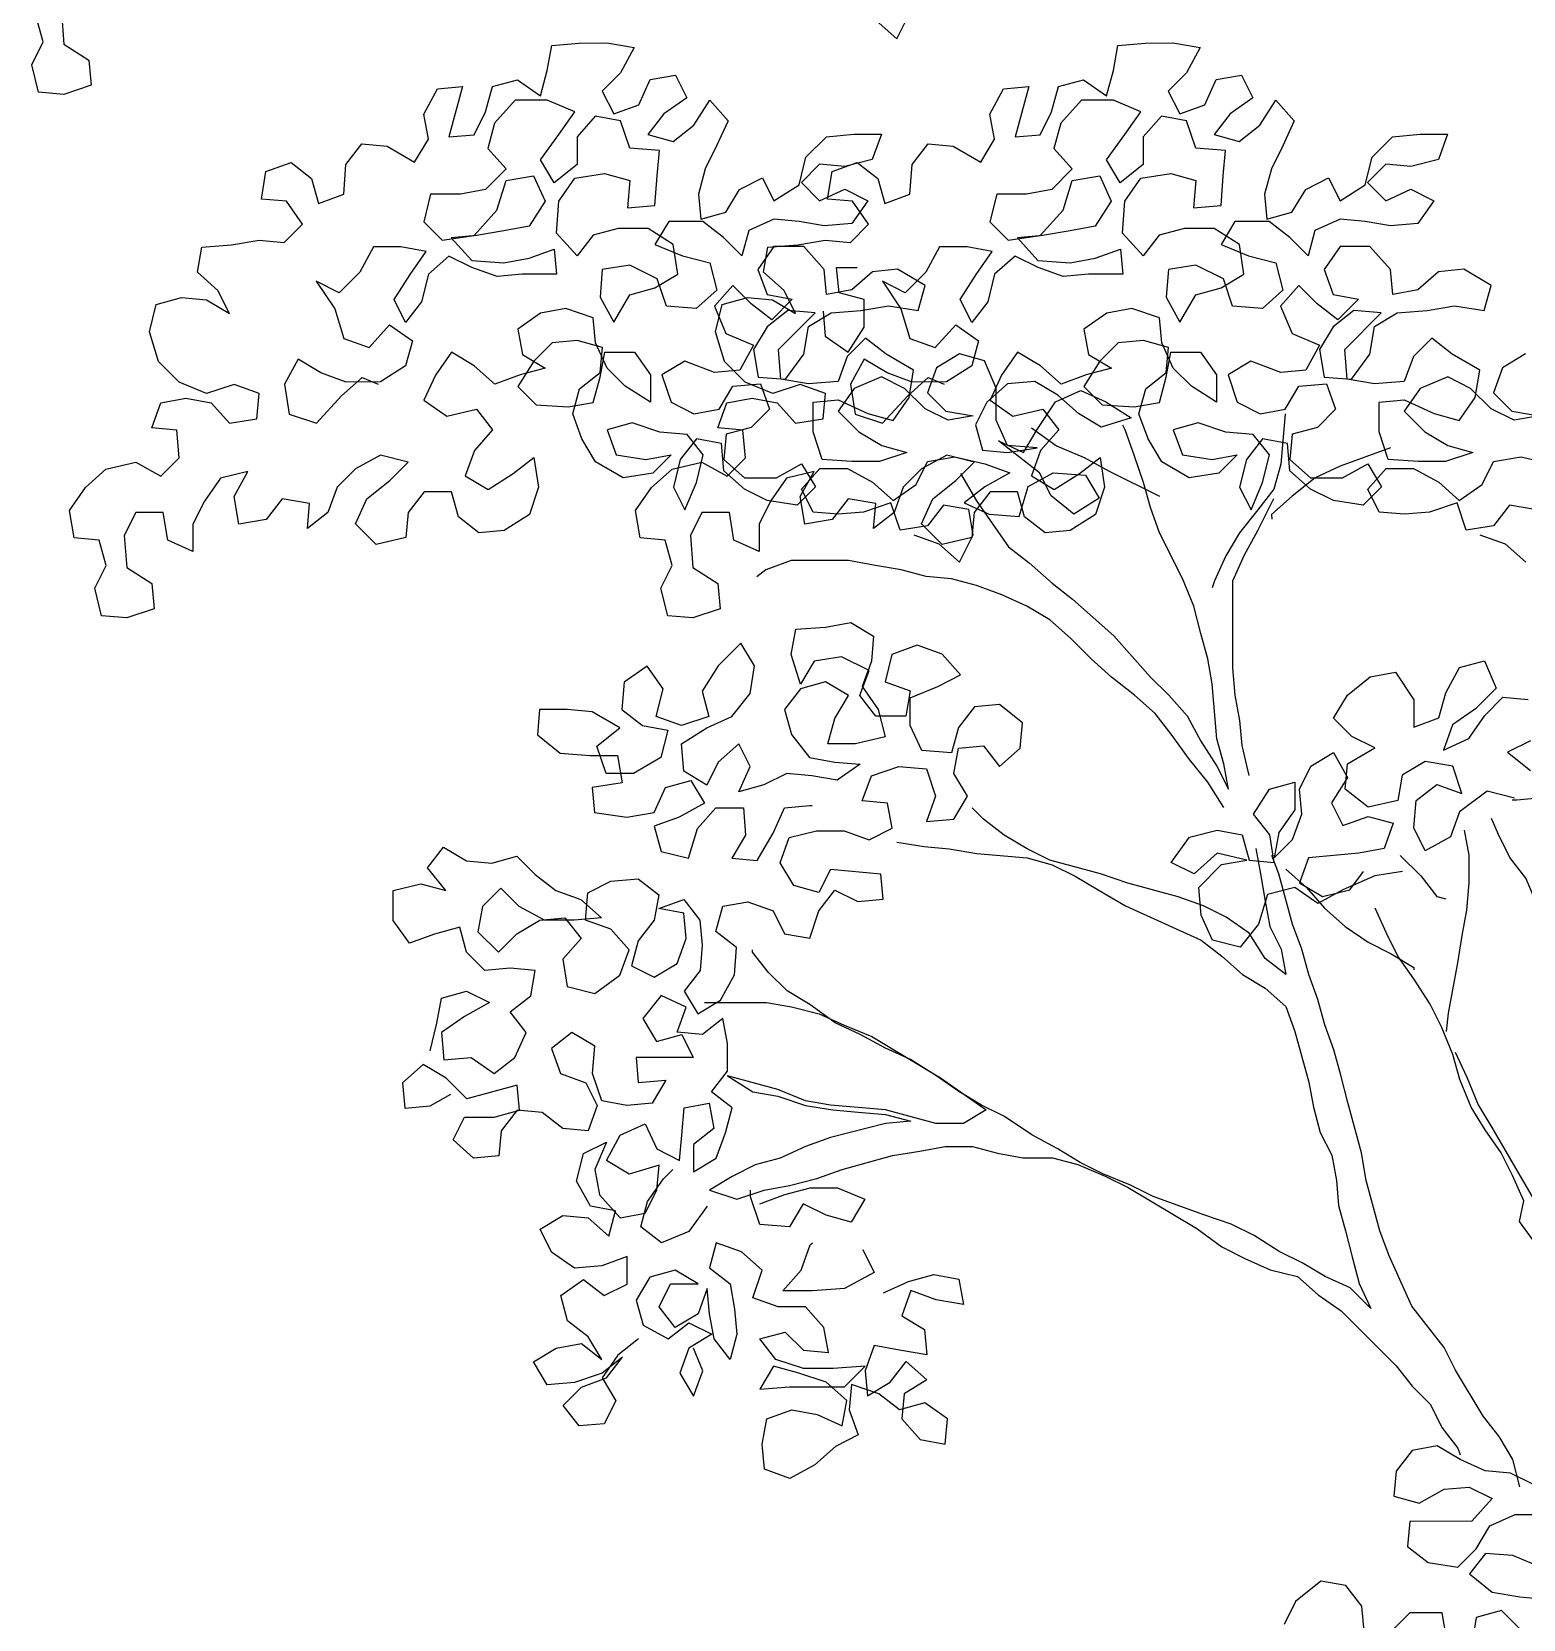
# Model space of a CAD drawing. Header units: metres. Extents: x -0.9 to 19.5, y 0 to 10.1.
# Drawn here: x -0.847 to 1.241, y 4.958 to 7.179 of the extents above; entities that cross this region are included whole.
import ezdxf

# ---------------------------------------------------------------- set-up
doc = ezdxf.new("R2010")
doc.units = ezdxf.units.M
doc.layers.add('ceco.net 89', color=7, linetype='Continuous')

msp = doc.modelspace()

# ---------------------------------------------------------------- linework, layer by layer
at = {"layer": 'ceco.net 89'}
for points in [[(-0.805, 7.2064), (-0.8018, 7.1616), (-0.7665, 7.1392), (-0.7633, 7.104), (-0.8017, 7.0911), (-0.8369, 7.0943), (-0.8466, 7.1327), (-0.8306, 7.1648), (-0.8402, 7.2)], [(0.3352, 7.1947), (0.364, 7.1691), (0.3832, 7.2075)], [(0.388, 6.475), (0.4232, 6.4622), (0.452, 6.4366), (0.4712, 6.4751), (0.4648, 6.5103), (0.4296, 6.5167), (0.4072, 6.4878), (0.3687, 6.4814), (0.3559, 6.5198), (0.3175, 6.5069), (0.2822, 6.5037), (0.247, 6.5069), (0.231, 6.5389), (0.2566, 6.5677), (0.295, 6.5678), (0.3302, 6.5486), (0.3591, 6.523), (0.3911, 6.5454), (0.4071, 6.5775), (0.4455, 6.5839), (0.4872, 6.5744), (0.5224, 6.5616), (0.4872, 6.5423), (0.4584, 6.5199), (0.4936, 6.5039), (0.5353, 6.5007), (0.548, 6.5424), (0.5832, 6.5616), (0.6281, 6.5585), (0.6473, 6.5265), (0.6121, 6.504), (0.5801, 6.5296), (0.564, 6.5616), (0.5063, 6.6064), (0.5416, 6.5904), (0.5608, 6.6225), (0.5864, 6.6609), (0.6216, 6.677), (0.6568, 6.661), (0.6921, 6.6386), (0.6504, 6.6258), (0.6184, 6.6449), (0.5895, 6.6705), (0.5575, 6.6897), (0.5191, 6.6865), (0.4903, 6.6608), (0.4743, 6.6288), (0.4839, 6.5936), (0.5192, 6.5904), (0.5608, 6.5968), (0.5192, 6.6), (0.5031, 6.6352), (0.5031, 6.6801), (0.487, 6.7185), (0.4518, 6.7281), (0.4198, 6.7088), (0.407, 6.6736), (0.4326, 6.648), (0.4711, 6.6416), (0.4359, 6.6352), (0.4038, 6.6511), (0.375, 6.6799), (0.3429, 6.6959), (0.3045, 6.6799), (0.2821, 6.6478), (0.311, 6.619), (0.343, 6.5998), (0.3782, 6.5903), (0.3398, 6.5774), (0.3014, 6.5774), (0.2598, 6.5806), (0.2469, 6.619), (0.2469, 6.6606), (0.2821, 6.6638), (0.3237, 6.6447), (0.359, 6.6351), (0.3814, 6.6671), (0.3877, 6.7056), (0.3493, 6.728), (0.3204, 6.7504), (0.2949, 6.7247), (0.2821, 6.6895), (0.2404, 6.6862), (0.202, 6.6926), (0.1988, 6.7342), (0.25, 6.7855), (0.2115, 6.7887), (0.1827, 6.7662), (0.1635, 6.7342), (0.17, 6.6958), (0.2084, 6.6926), (0.234, 6.7279), (0.2404, 6.7663), (0.2724, 6.7855), (0.314, 6.7888), (0.3524, 6.7952), (0.3941, 6.7889), (0.4037, 6.8241), (0.3652, 6.8465), (0.33, 6.8432), (0.3012, 6.8176), (0.2659, 6.8112), (0.2627, 6.8464), (0.2339, 6.8784), (0.1922, 6.8783), (0.1698, 6.8463), (0.1827, 6.8111), (0.2179, 6.8047), (0.1891, 6.7759), (0.1603, 6.7982), (0.1346, 6.8238), (0.109, 6.795), (0.1251, 6.7566), (0.1635, 6.7406), (0.1443, 6.7054), (0.1091, 6.7021), (0.0675, 6.7181), (0.0355, 6.6989), (0.0483, 6.6604), (0.0803, 6.6444), (0.1156, 6.6509), (0.1348, 6.6829), (0.1732, 6.6862), (0.186, 6.6509), (0.1604, 6.6253), (0.1252, 6.6157), (0.122, 6.5804), (0.1509, 6.5548), (0.1957, 6.5549), (0.2309, 6.5741), (0.2502, 6.5421), (0.2246, 6.5165), (0.1829, 6.5228), (0.1509, 6.5388), (0.1221, 6.5644), (0.1188, 6.6028), (0.0836, 6.6092), (0.0612, 6.5804), (0.0516, 6.5419), (0.0677, 6.5099), (0.0836, 6.5484), (0.0932, 6.5868), (0.0708, 6.6156), (0.0323, 6.6188), (-0.0061, 6.6316), (-0.0413, 6.6219), (-0.0285, 6.5867), (0.0131, 6.5803), (0.0484, 6.5868), (0.0228, 6.5611), (-0.0189, 6.5547), (-0.0573, 6.5771), (-0.0766, 6.6091), (-0.0894, 6.6443), (-0.0798, 6.6795), (-0.051, 6.702), (-0.0479, 6.7372), (-0.0831, 6.7468), (-0.1183, 6.7435), (-0.1439, 6.7179), (-0.1663, 6.6827), (-0.1407, 6.6571), (-0.0958, 6.6539), (-0.0606, 6.6603), (-0.051, 6.6956), (-0.0446, 6.7308), (-0.003, 6.7308), (0.0194, 6.6988), (0.0195, 6.6604), (-0.0158, 6.6828), (-0.0414, 6.7084), (-0.0575, 6.7436), (-0.0607, 6.7788), (-0.0991, 6.7916), (-0.1344, 6.7852), (-0.1664, 6.7627), (-0.1599, 6.7275), (-0.1279, 6.7083), (-0.1631, 6.6987), (-0.1983, 6.6858), (-0.2272, 6.7114), (-0.2592, 6.7306), (-0.2816, 6.6986), (-0.2976, 6.6633), (-0.2655, 6.6409), (-0.2239, 6.6506), (-0.2015, 6.6218), (-0.2271, 6.5929), (-0.2399, 6.5577), (-0.2078, 6.5385), (-0.1726, 6.5609), (-0.1438, 6.5834), (-0.1373, 6.5418), (-0.1501, 6.5033), (-0.1853, 6.4809), (-0.2206, 6.4776), (-0.2494, 6.5), (-0.259, 6.5352), (-0.2975, 6.5352), (-0.3199, 6.5064), (-0.323, 6.4711), (-0.3647, 6.4615), (-0.3935, 6.4903), (-0.3775, 6.5255), (-0.3455, 6.5512), (-0.3199, 6.5768), (-0.3584, 6.5864), (-0.3936, 6.5671), (-0.4192, 6.5415), (-0.432, 6.5063), (-0.4608, 6.4838), (-0.4576, 6.519), (-0.496, 6.5254), (-0.5184, 6.4966), (-0.5569, 6.4901), (-0.5633, 6.5286), (-0.5441, 6.5638), (-0.5825, 6.5542), (-0.6049, 6.5221), (-0.6209, 6.4901), (-0.6209, 6.4516), (-0.6561, 6.4676), (-0.6626, 6.506), (-0.701, 6.506), (-0.717, 6.474), (-0.7137, 6.4291), (-0.6785, 6.4068), (-0.6752, 6.3715), (-0.7137, 6.3587), (-0.7489, 6.3618), (-0.7585, 6.4003), (-0.7426, 6.4323), (-0.7522, 6.4675), (-0.7874, 6.4707), (-0.7939, 6.5091), (-0.7715, 6.5412), (-0.7427, 6.5668), (-0.7011, 6.5765), (-0.6658, 6.5573), (-0.6402, 6.5829), (-0.6435, 6.6214), (-0.6787, 6.6245), (-0.6659, 6.6598), (-0.6307, 6.6662), (-0.5954, 6.6598), (-0.5698, 6.631), (-0.5314, 6.6375), (-0.5282, 6.6727), (-0.5634, 6.6855), (-0.6019, 6.6726), (-0.6403, 6.6886), (-0.6692, 6.7174), (-0.682, 6.759), (-0.6724, 6.7975), (-0.6372, 6.8071), (-0.602, 6.804), (-0.5699, 6.7848), (-0.586, 6.8168), (-0.6148, 6.8424), (-0.6085, 6.8776), (-0.5668, 6.8809), (-0.5284, 6.8873), (-0.4932, 6.8841), (-0.4676, 6.9098), (-0.49, 6.9418), (-0.5252, 6.9449), (-0.5189, 6.9834), (-0.4837, 6.9962), (-0.4548, 6.9738), (-0.4452, 6.9386), (-0.41, 6.9515), (-0.4068, 6.9931), (-0.3844, 7.0219), (-0.3492, 7.0188), (-0.3107, 6.9964), (-0.2915, 7.0284), (-0.298, 7.0637), (-0.2788, 7.0989), (-0.2436, 7.1021), (-0.2627, 7.0317), (-0.2275, 7.0349), (-0.2115, 7.0669), (-0.2019, 7.1022), (-0.1667, 7.1118), (-0.1346, 7.0894), (-0.1251, 7.1247), (-0.1187, 7.1599), (-0.0803, 7.1631), (-0.0418, 7.1632), (-0.0034, 7.1568), (-0.0226, 7.1216), (-0.0482, 7.0959), (-0.0321, 7.0639), (0.0031, 7.0767), (0.0191, 7.112), (0.0543, 7.1184), (0.0703, 7.0864), (0.0383, 7.064), (0.0159, 7.0351), (0.0512, 7.0255), (0.08, 7.048), (0.1024, 7.0832), (0.128, 7.0544), (0.112, 7.0192), (0.096, 6.9872), (0.0865, 6.9519), (0.0897, 6.9167), (0.1249, 6.9263), (0.1441, 6.9584), (0.1761, 6.9744), (0.1922, 6.9424), (0.2274, 6.9649), (0.2369, 7.0033), (0.2657, 7.0321), (0.3042, 7.0354), (0.3426, 7.0354), (0.3298, 7.0002), (0.2914, 6.9905), (0.2562, 6.9937), (0.2306, 6.9681), (0.2562, 6.9425), (0.2914, 6.9585), (0.3235, 6.9425), (0.3011, 6.9105), (0.2627, 6.9072), (0.2274, 6.9136), (0.1922, 6.9168), (0.157, 6.9007), (0.1474, 6.8655), (0.1218, 6.8911), (0.0929, 6.9135), (0.0449, 6.9134), (0.0257, 6.8814), (0.0641, 6.8654), (0.1026, 6.8558), (0.1122, 6.8174), (0.0834, 6.7918), (0.0418, 6.7949), (0.0289, 6.8334), (-0.0095, 6.8525), (-0.048, 6.8461), (-0.0511, 6.8077), (-0.0319, 6.7725), (-0.0095, 6.8109), (0.0257, 6.8205), (0.0577, 6.8398), (0.0513, 6.8814), (0.0161, 6.9038), (-0.0256, 6.9038), (-0.0608, 6.8941), (-0.0832, 6.8653), (-0.1121, 6.8973), (-0.1089, 6.9421), (-0.0865, 6.9742), (-0.0449, 6.9806), (-0.0096, 6.971), (-0.0128, 6.9326), (0.0256, 6.9358), (0.0288, 6.9775), (0.032, 7.0127), (-0.0097, 7.0159), (-0.0225, 7.0543), (-0.0578, 7.0607), (-0.0834, 7.0318), (-0.0833, 6.9934), (-0.1153, 6.9677), (-0.1346, 6.9998), (-0.109, 7.035), (-0.0866, 7.0671), (-0.125, 7.083), (-0.1699, 7.083), (-0.1987, 7.0509), (-0.2082, 7.0157), (-0.1826, 6.9869), (-0.2114, 6.958), (-0.2466, 6.9516), (-0.2883, 6.9516), (-0.2978, 6.9131), (-0.2722, 6.8875), (-0.2273, 6.894), (-0.1954, 6.9292), (-0.1826, 6.9709), (-0.1442, 6.9773), (-0.1281, 6.9421), (-0.1505, 6.9069), (-0.1857, 6.9004), (-0.2241, 6.894), (-0.2594, 6.8907), (-0.2305, 6.8587), (-0.1857, 6.8556), (-0.1505, 6.862), (-0.1152, 6.8749), (-0.112, 6.8396), (-0.16, 6.8396), (-0.1953, 6.8364), (-0.2305, 6.8491), (-0.2626, 6.8651), (-0.2914, 6.8395), (-0.3009, 6.801), (-0.3233, 6.7722), (-0.3394, 6.8042), (-0.317, 6.8394), (-0.2946, 6.8715), (-0.3298, 6.8779), (-0.3683, 6.8778), (-0.3874, 6.8426), (-0.4162, 6.8137), (-0.4483, 6.8297), (-0.4226, 6.7913), (-0.4098, 6.7497), (-0.3745, 6.7369), (-0.3457, 6.769), (-0.3137, 6.7466), (-0.3233, 6.7113), (-0.3585, 6.6889), (-0.4065, 6.6888), (-0.4418, 6.7016), (-0.4738, 6.7208), (-0.493, 6.6856), (-0.4865, 6.6439), (-0.4481, 6.6312), (-0.4129, 6.6696), (-0.3841, 6.6953), (-0.3617, 6.6857)], [(1.2441, 6.7281), (1.2121, 6.7088), (1.1994, 6.6736), (1.225, 6.648), (1.2634, 6.6416), (1.2282, 6.6352), (1.1962, 6.6511), (1.1673, 6.6799), (1.1353, 6.6959), (1.0969, 6.6799), (1.0745, 6.6478), (1.1033, 6.619), (1.1354, 6.5998), (1.1706, 6.5903), (1.1322, 6.5774), (1.0938, 6.5774), (1.0521, 6.5806), (1.0393, 6.619), (1.0392, 6.6606), (1.0745, 6.6638), (1.1161, 6.6447), (1.1514, 6.6351), (1.1737, 6.6671), (1.1801, 6.7056), (1.1417, 6.728), (1.1128, 6.7504), (1.0872, 6.7247), (1.0744, 6.6895), (1.0328, 6.6862), (0.9944, 6.6926), (0.9911, 6.7342), (1.0423, 6.7855), (1.0039, 6.7887), (0.9751, 6.7662), (0.9559, 6.7342), (0.9623, 6.6958), (1.0008, 6.6926), (1.0264, 6.7279), (1.0327, 6.7663), (1.0647, 6.7855), (1.1064, 6.7888), (1.1448, 6.7952), (1.1864, 6.7889), (1.196, 6.8241), (1.1576, 6.8465), (1.1223, 6.8432), (1.0935, 6.8176), (1.0583, 6.8112), (1.0551, 6.8464), (1.0262, 6.8784), (0.9846, 6.8783), (0.9622, 6.8463), (0.975, 6.8111), (1.0103, 6.8047), (0.9815, 6.7759), (0.9526, 6.7982), (0.927, 6.8238), (0.9014, 6.795), (0.9174, 6.7566), (0.9559, 6.7406), (0.9367, 6.7054), (0.9015, 6.7021), (0.8598, 6.7181), (0.8278, 6.6989), (0.8407, 6.6604), (0.8727, 6.6444), (0.9079, 6.6509), (0.9271, 6.6829), (0.9655, 6.6862), (0.9784, 6.6509), (0.9528, 6.6253), (0.9176, 6.6157), (0.9144, 6.5804), (0.9432, 6.5548), (0.9881, 6.5549), (1.0233, 6.5741), (1.0425, 6.5421), (1.0169, 6.5165), (0.9753, 6.5228), (0.9433, 6.5388), (0.9144, 6.5644), (0.9112, 6.6028), (0.8759, 6.6092), (0.8535, 6.5804), (0.844, 6.5419), (0.86, 6.5099), (0.876, 6.5484), (0.8856, 6.5868), (0.8631, 6.6156), (0.8247, 6.6188), (0.7862, 6.6316), (0.751, 6.6219), (0.7639, 6.5867), (0.8055, 6.5803), (0.8407, 6.5868), (0.8151, 6.5611), (0.7735, 6.5547), (0.7351, 6.5771), (0.7158, 6.6091), (0.703, 6.6443), (0.7125, 6.6795), (0.7413, 6.702), (0.7445, 6.7372), (0.7093, 6.7468), (0.674, 6.7435), (0.6484, 6.7179), (0.6261, 6.6827), (0.6517, 6.6571), (0.6965, 6.6539), (0.7318, 6.6603), (0.7413, 6.6956), (0.7477, 6.7308), (0.7894, 6.7308), (0.8118, 6.6988), (0.8118, 6.6604), (0.7766, 6.6828), (0.7509, 6.7084), (0.7349, 6.7436), (0.7317, 6.7788), (0.6932, 6.7916), (0.658, 6.7852), (0.626, 6.7627), (0.6324, 6.7275), (0.6645, 6.7083), (0.6293, 6.6987), (0.594, 6.6858), (0.5652, 6.7114), (0.5331, 6.7306), (0.5108, 6.6986), (0.4948, 6.6633), (0.5268, 6.6409), (0.5684, 6.6506), (0.5909, 6.6218), (0.5653, 6.5929), (0.5525, 6.5577), (0.5846, 6.5385), (0.6198, 6.5609), (0.6486, 6.5834), (0.655, 6.5418), (0.6422, 6.5033), (0.607, 6.4809), (0.5718, 6.4776), (0.543, 6.5), (0.5333, 6.5352), (0.4949, 6.5352), (0.4725, 6.5064), (0.4693, 6.4711), (0.4277, 6.4615), (0.3988, 6.4903), (0.4148, 6.5255), (0.4468, 6.5512), (0.4724, 6.5768), (0.434, 6.5864), (0.3988, 6.5671), (0.3732, 6.5415), (0.3604, 6.5063), (0.3316, 6.4838), (0.3348, 6.519), (0.2963, 6.5254), (0.2739, 6.4966), (0.2355, 6.4901), (0.2291, 6.5286), (0.2483, 6.5638), (0.2098, 6.5542), (0.1874, 6.5221), (0.1715, 6.4901), (0.1715, 6.4516), (0.1362, 6.4676), (0.1298, 6.506), (0.0914, 6.506), (0.0754, 6.474), (0.0786, 6.4291), (0.1139, 6.4068), (0.1171, 6.3715), (0.0787, 6.3587), (0.0435, 6.3618), (0.0338, 6.4003), (0.0498, 6.4323), (0.0402, 6.4675), (0.0049, 6.4707), (-0.0015, 6.5091), (0.0209, 6.5412), (0.0497, 6.5668), (0.0913, 6.5765), (0.1266, 6.5573), (0.1522, 6.5829), (0.1489, 6.6214), (0.1137, 6.6245), (0.1265, 6.6598), (0.1617, 6.6662), (0.1969, 6.6598), (0.2226, 6.631), (0.261, 6.6375), (0.2642, 6.6727), (0.2289, 6.6855), (0.1905, 6.6726), (0.1521, 6.6886), (0.1232, 6.7174), (0.1104, 6.759), (0.1199, 6.7975), (0.1551, 6.8071), (0.1904, 6.804), (0.2224, 6.7848), (0.2064, 6.8168), (0.1775, 6.8424), (0.1839, 6.8776), (0.2255, 6.8809), (0.264, 6.8873), (0.2992, 6.8841), (0.3248, 6.9098), (0.3024, 6.9418), (0.2671, 6.9449), (0.2735, 6.9834), (0.3087, 6.9962), (0.3376, 6.9738), (0.3472, 6.9386), (0.3824, 6.9515), (0.3856, 6.9931), (0.408, 7.0219), (0.4432, 7.0188), (0.4817, 6.9964), (0.5008, 7.0284), (0.4944, 7.0637), (0.5136, 7.0989), (0.5488, 7.1021), (0.5297, 7.0317), (0.5649, 7.0349), (0.5809, 7.0669), (0.5904, 7.1022), (0.6257, 7.1118), (0.6577, 7.0894), (0.6673, 7.1247), (0.6737, 7.1599), (0.7121, 7.1631), (0.7505, 7.1632), (0.789, 7.1568), (0.7698, 7.1216), (0.7442, 7.0959), (0.7602, 7.0639), (0.7954, 7.0767), (0.8114, 7.112), (0.8467, 7.1184), (0.8627, 7.0864), (0.8307, 7.064), (0.8083, 7.0351), (0.8435, 7.0255), (0.8723, 7.048), (0.8947, 7.0832), (0.9204, 7.0544), (0.9044, 7.0192), (0.8884, 6.9872), (0.8788, 6.9519), (0.8821, 6.9167), (0.9173, 6.9263), (0.9365, 6.9584), (0.9685, 6.9744), (0.9845, 6.9424), (1.0197, 6.9649), (1.0293, 7.0033), (1.0581, 7.0321), (1.0965, 7.0354), (1.135, 7.0354), (1.1222, 7.0002), (1.0838, 6.9905), (1.0485, 6.9937), (1.0229, 6.9681), (1.0486, 6.9425), (1.0838, 6.9585), (1.1158, 6.9425), (1.0935, 6.9105), (1.055, 6.9072), (1.0198, 6.9136), (0.9846, 6.9168), (0.9493, 6.9007), (0.9398, 6.8655), (0.9141, 6.8911), (0.8853, 6.9135), (0.8372, 6.9134), (0.818, 6.8814), (0.8565, 6.8654), (0.8949, 6.8558), (0.9046, 6.8174), (0.8758, 6.7918), (0.8341, 6.7949), (0.8213, 6.8334), (0.7828, 6.8525), (0.7444, 6.8461), (0.7412, 6.8077), (0.7605, 6.7725), (0.7829, 6.8109), (0.8181, 6.8205), (0.8501, 6.8398), (0.8437, 6.8814), (0.8084, 6.9038), (0.7668, 6.9038), (0.7316, 6.8941), (0.7092, 6.8653), (0.6803, 6.8973), (0.6835, 6.9421), (0.7059, 6.9742), (0.7475, 6.9806), (0.7827, 6.971), (0.7796, 6.9326), (0.818, 6.9358), (0.8212, 6.9775), (0.8243, 7.0127), (0.7827, 7.0159), (0.7698, 7.0543), (0.7346, 7.0607), (0.709, 7.0318), (0.709, 6.9934), (0.677, 6.9677), (0.6578, 6.9998), (0.6834, 7.035), (0.7058, 7.0671), (0.6673, 7.083), (0.6225, 7.083), (0.5937, 7.0509), (0.5841, 7.0157), (0.6098, 6.9869), (0.581, 6.958), (0.5457, 6.9516), (0.5041, 6.9516), (0.4945, 6.9131), (0.5202, 6.8875), (0.565, 6.894), (0.597, 6.9292), (0.6098, 6.9709), (0.6482, 6.9773), (0.6643, 6.9421), (0.6419, 6.9069), (0.6066, 6.9004), (0.5682, 6.894), (0.533, 6.8907), (0.5618, 6.8587), (0.6067, 6.8556), (0.6419, 6.862), (0.6771, 6.8749), (0.6804, 6.8396), (0.6323, 6.8396), (0.5971, 6.8364), (0.5619, 6.8491), (0.5298, 6.8651), (0.501, 6.8395), (0.4914, 6.801), (0.469, 6.7722), (0.453, 6.8042), (0.4754, 6.8394), (0.4978, 6.8715), (0.4625, 6.8779), (0.4241, 6.8778), (0.4049, 6.8426), (0.3761, 6.8137), (0.3441, 6.8297), (0.3697, 6.7913), (0.3826, 6.7497), (0.4178, 6.7369), (0.4466, 6.769), (0.4787, 6.7466), (0.4691, 6.7113), (0.4339, 6.6889), (0.3859, 6.6888), (0.3506, 6.7016), (0.3186, 6.7208), (0.2994, 6.6856), (0.3058, 6.6439), (0.3443, 6.6312), (0.3795, 6.6696), (0.4083, 6.6953), (0.4307, 6.6857)], [(0.2609, 6.788), (0.2641, 6.7528), (0.2961, 6.7304), (0.3185, 6.7656), (0.3185, 6.8041), (0.2833, 6.8137), (0.28, 6.8489), (0.3088, 6.8489)], [(0.9079, 6.6445), (0.9016, 6.574), (0.892, 6.5388), (0.8696, 6.5099), (0.844, 6.4779), (0.8248, 6.4458), (0.8089, 6.4106), (0.8057, 6.401)], [(0.4532, 6.5608), (0.4757, 6.5224), (0.5206, 6.4584), (0.5494, 6.436), (0.5815, 6.4072), (0.6103, 6.3848), (0.668, 6.3336), (0.7193, 6.276), (0.745, 6.2504), (0.7706, 6.2216), (0.7899, 6.1864), (0.8123, 6.1512), (0.8283, 6.1192), (0.8219, 6.1544), (0.8123, 6.1896), (0.8058, 6.2665), (0.7994, 6.3017), (0.7897, 6.3369), (0.7801, 6.3753), (0.764, 6.4138), (0.7319, 6.4778), (0.7191, 6.513), (0.7095, 6.5482), (0.6966, 6.5866), (0.6838, 6.6219), (0.6806, 6.6283)], [(0.5525, 6.6249), (0.5877, 6.5993), (0.6262, 6.5834), (0.6614, 6.5642), (0.7319, 6.529)], [(1.0553, 6.5966), (0.9849, 6.5709), (0.9497, 6.5548), (0.9177, 6.5292), (0.8888, 6.5035), (0.8889, 6.4971)], [(1.2572, 6.5103), (1.2219, 6.5167), (1.1995, 6.4878), (1.1611, 6.4814), (1.1483, 6.5198), (1.1098, 6.5069), (1.0746, 6.5037), (1.0394, 6.5069), (1.0233, 6.5389), (1.0489, 6.5677), (1.0874, 6.5678), (1.1226, 6.5486), (1.1515, 6.523), (1.1835, 6.5454), (1.1994, 6.5775), (1.2379, 6.5839), (1.2795, 6.5744)], [(0.8572, 6.1384), (0.8475, 6.18), (0.8443, 6.2153), (0.8378, 6.2505), (0.8346, 6.2889), (0.8345, 6.4106), (0.8505, 6.4459), (0.8697, 6.4811), (0.892, 6.526)], [(1.1803, 6.475), (1.2156, 6.4622), (1.2444, 6.4366)], [(0.822, 6.0935), (0.7995, 6.1287), (0.7739, 6.1607), (0.7482, 6.196), (0.7258, 6.2248), (0.6969, 6.2504), (0.6649, 6.2759), (0.636, 6.3015), (0.6072, 6.3303), (0.5783, 6.3559), (0.5463, 6.3751), (0.511, 6.3911), (0.4758, 6.4039), (0.4406, 6.4135), (0.4053, 6.4166), (0.3701, 6.4262), (0.3316, 6.4326), (0.2964, 6.4389), (0.2163, 6.4389), (0.1811, 6.426), (0.1683, 6.4164)], [(-0.2891, 5.753), (-0.2795, 5.7915), (-0.2731, 5.8267), (-0.2379, 5.8363), (-0.2059, 5.8204), (-0.2411, 5.8011), (-0.2731, 5.7787), (-0.2698, 5.7402), (-0.2314, 5.7435), (-0.1994, 5.7211), (-0.1706, 5.7435), (-0.1546, 5.7788), (-0.177, 5.8076), (-0.1482, 5.83), (-0.1418, 5.8653), (-0.1771, 5.8684), (-0.2123, 5.8652), (-0.2379, 5.8908), (-0.2476, 5.926), (-0.2828, 5.9164), (-0.318, 5.9035), (-0.3405, 5.9355), (-0.3405, 5.9772), (-0.3021, 5.9868), (-0.2668, 5.9772), (-0.2925, 6.0092), (-0.2701, 6.0381), (-0.2381, 6.0189), (-0.2028, 6.0157), (-0.1676, 6.0254), (-0.142, 5.9998), (-0.1131, 5.9774), (-0.0779, 5.9646), (-0.049, 5.939), (-0.0875, 5.9358), (-0.1291, 5.9357), (-0.1643, 5.9549), (-0.19, 5.9805), (-0.2156, 5.9549), (-0.222, 5.9196), (-0.1931, 5.8908), (-0.1675, 5.9165), (-0.1355, 5.9357), (-0.1003, 5.939), (-0.0778, 5.9102), (-0.1034, 5.8813), (-0.097, 5.8429), (-0.0585, 5.8333), (-0.0233, 5.859), (-0.0106, 5.8942), (-0.0362, 5.923), (-0.0714, 5.9358), (-0.0683, 5.9742), (-0.0363, 5.9903), (0.0022, 5.9935), (0.031, 5.9711), (0.0246, 5.9359), (0.0022, 5.907), (-0.0073, 5.8718), (0.0247, 5.8558), (0.0567, 5.875), (0.0695, 5.9103), (0.0663, 5.9455), (0.031, 5.9519), (0.0662, 5.9647), (0.0887, 5.9359), (0.0919, 5.9007), (0.0888, 5.8655), (0.0664, 5.8366), (0.0856, 5.8046), (0.1176, 5.8239), (0.1368, 5.8591), (0.14, 5.8975), (0.1111, 5.9199), (0.1207, 5.9552), (0.1559, 5.9616), (0.1912, 5.9488), (0.2072, 5.9168), (0.2424, 5.9104), (0.2552, 5.9489), (0.2776, 5.9777), (0.3097, 5.9618), (0.3449, 5.965), (0.3416, 6.0002), (0.2712, 6.0066), (0.2552, 5.9745), (0.22, 5.9841), (0.2007, 6.0161), (0.2135, 6.0513), (0.2519, 6.061), (0.2903, 6.061), (0.3256, 6.0482), (0.3576, 6.0643), (0.3512, 6.0995), (0.3159, 6.1027), (0.3287, 6.1379), (0.3671, 6.1508), (0.4056, 6.1476), (0.4184, 6.1092), (0.4056, 6.0739), (0.4441, 6.0772), (0.4632, 6.1092), (0.444, 6.1412), (0.4504, 6.1765), (0.4856, 6.1797), (0.508, 6.1509), (0.5369, 6.1765), (0.54, 6.2118), (0.508, 6.2374), (0.4727, 6.2341), (0.4504, 6.2053), (0.4408, 6.17), (0.3991, 6.1732), (0.3831, 6.2084), (0.3831, 6.2469), (0.4215, 6.2629), (0.4535, 6.279), (0.4278, 6.3078), (0.3926, 6.3205), (0.3574, 6.3077), (0.3478, 6.2692), (0.383, 6.2565), (0.3767, 6.2212), (0.335, 6.2212), (0.3126, 6.25), (0.3254, 6.2852), (0.2869, 6.3044), (0.2485, 6.298), (0.2293, 6.2659), (0.2165, 6.3076), (0.2228, 6.3428), (0.2645, 6.346), (0.2997, 6.3525), (0.3317, 6.3333), (0.3286, 6.2981), (0.3158, 6.2628), (0.3382, 6.2308), (0.3479, 6.1924), (0.3062, 6.1827), (0.2678, 6.1827), (0.2774, 6.2179), (0.2966, 6.25), (0.2645, 6.2692), (0.2293, 6.2595), (0.2069, 6.2307), (0.2166, 6.1955), (0.2422, 6.1635), (0.2774, 6.1571), (0.3127, 6.1539), (0.2807, 6.1315), (0.2454, 6.1378), (0.2102, 6.141), (0.1782, 6.125), (0.143, 6.1153), (0.159, 6.1506), (0.1429, 6.1826), (0.1141, 6.1569), (0.0981, 6.1249), (0.0661, 6.1441), (0.0628, 6.1825), (0.0981, 6.205), (0.1333, 6.221), (0.1589, 6.2531), (0.1652, 6.2915), (0.146, 6.3235), (0.114, 6.2915), (0.0916, 6.2562), (0.1012, 6.221), (0.0628, 6.2081), (0.0276, 6.2209), (0.0372, 6.2594), (0.0147, 6.2914), (-0.0173, 6.2689), (-0.0205, 6.2305), (0.0084, 6.2081), (0.0436, 6.2017), (0.034, 6.1633), (-0.0044, 6.1408), (-0.0428, 6.1408), (-0.0557, 6.1792), (-0.0237, 6.2049), (-0.0621, 6.2272), (-0.0973, 6.2304), (-0.1358, 6.2304), (-0.1389, 6.1951), (-0.1069, 6.1695), (-0.0653, 6.1664), (-0.0268, 6.1664), (-0.0204, 6.128), (-0.062, 6.1215), (-0.0588, 6.0863), (-0.0139, 6.08), (0.0245, 6.0864), (0.0405, 6.1216), (0.0757, 6.1313), (0.0949, 6.0993), (0.0597, 6.08), (0.0245, 6.0672), (0.0342, 6.032), (0.0726, 6.0224), (0.0854, 6.064), (0.111, 6.0929), (0.1494, 6.0929), (0.1526, 6.0545), (0.1334, 6.0224), (0.1687, 6.0193), (0.1911, 6.0577), (0.207, 6.093), (0.2423, 6.0962), (0.2455, 6.0962)], [(1.2287, 6.1067), (1.1903, 6.1163), (1.1519, 6.0874), (1.1391, 6.0522), (1.1039, 6.0329), (1.0878, 6.065), (1.091, 6.1034), (1.1198, 6.1258), (1.155, 6.1131), (1.1422, 6.1515), (1.1037, 6.1578), (1.0717, 6.1386), (1.0654, 6.1034), (1.0237, 6.0937), (0.9917, 6.1193), (0.9949, 6.1545), (1.0333, 6.177), (1.0012, 6.193), (0.9756, 6.2186), (0.9948, 6.2506), (1.0268, 6.2763), (1.062, 6.2827), (1.0877, 6.2443), (1.0877, 6.2059), (1.1229, 6.2187), (1.1325, 6.254), (1.1517, 6.2892), (1.1869, 6.2988), (1.2029, 6.2604), (1.1741, 6.2316), (1.1421, 6.2091), (1.1294, 6.1739), (1.1646, 6.1899), (1.187, 6.222), (1.2126, 6.2476), (1.2478, 6.2444)], [(1.251, 6.1868), (1.219, 6.1708), (1.2511, 6.1452)], [(1.0719, 6.0041), (1.0334, 5.9976), (0.9886, 5.9784), (0.9534, 5.9591), (0.9214, 5.9815), (0.8829, 5.9719), (0.8702, 5.9302), (0.8446, 5.8982), (0.8061, 5.9078), (0.7901, 5.943), (0.7868, 5.9814), (0.8188, 6.0135), (0.8541, 6.0199), (0.8124, 6.0295), (0.7804, 6.0006), (0.7484, 6.0166), (0.774, 6.0519), (0.8124, 6.0615), (0.8476, 6.0551), (0.8573, 6.0199), (0.8925, 6.0167), (0.8861, 6.0552), (0.8636, 6.084), (0.886, 6.1192), (0.9212, 6.1289), (0.9213, 6.0904), (0.8989, 6.0584), (0.8925, 6.0231), (0.9181, 6.0488), (0.9309, 6.084), (0.9276, 6.1193), (0.9436, 6.1513), (0.9756, 6.1705), (0.9949, 6.1353), (0.9725, 6.1001), (0.9885, 6.0681), (1.0238, 6.0809), (1.059, 6.0713), (1.0462, 6.0361), (1.011, 6.0297), (0.9405, 6.0232), (0.9278, 5.9879), (0.9598, 5.9688), (0.9982, 5.9784), (1.0174, 6.004)], [(0.8669, 6.0359), (0.8733, 6.0007), (0.8797, 5.9623), (0.8862, 5.927), (0.9022, 5.895), (0.9087, 5.8598), (0.8798, 5.8822), (0.8574, 5.9174), (0.8253, 5.9398), (0.7933, 5.9558), (0.758, 5.9686), (0.6876, 5.9877), (0.6491, 6.0005), (0.5786, 6.0196), (0.5466, 6.0356), (0.5145, 6.0548), (0.4857, 6.0772), (0.4697, 6.0932)], [(1.2671, 6.1068), (1.2319, 6.1035), (1.2255, 6.1035)], [(1.1458, 5.7511), (1.1618, 5.7159), (1.1779, 5.6775), (1.1971, 5.6455), (1.2677, 5.5239), (1.2676, 5.6103), (1.2675, 5.6872), (1.2643, 5.7224), (1.261, 5.7609), (1.261, 5.7993), (1.2642, 5.8377), (1.2641, 5.9178), (1.2609, 5.9562), (1.2448, 5.9946), (1.2224, 6.0234), (1.2063, 6.0555), (1.1967, 6.0779)], [(0.364, 6.0451), (0.4025, 6.0387), (0.4377, 6.0355), (0.4761, 6.0292), (0.5466, 6.0228), (0.5818, 6.0132), (0.6139, 5.9973), (0.6459, 5.9781), (0.6844, 5.9557), (0.7901, 5.9077), (0.819, 5.8854), (0.8478, 5.8598), (0.8798, 5.8406), (0.9087, 5.815), (0.9215, 5.7798), (0.9408, 5.7093), (0.9473, 5.6741), (0.9569, 5.6389), (0.9729, 5.6069), (0.9794, 5.5716), (0.9826, 5.5364), (0.9923, 5.5012), (1.0019, 5.4628), (1.0115, 5.4275), (1.0276, 5.3923), (0.9987, 5.4211), (0.9635, 5.4371), (0.9314, 5.4563), (0.8994, 5.4723), (0.8642, 5.4947), (0.8321, 5.5106), (0.7937, 5.5234), (0.7232, 5.549), (0.6911, 5.565), (0.6527, 5.5809), (0.6207, 5.5969), (0.5886, 5.6161), (0.5534, 5.6353), (0.5149, 5.6609), (0.4829, 5.6769), (0.4508, 5.6961), (0.4188, 5.7184), (0.3835, 5.7408), (0.3483, 5.7568), (0.313, 5.776), (0.2778, 5.792), (0.2425, 5.8176), (0.2105, 5.8368), (0.1848, 5.8624), (0.1624, 5.8912), (0.1624, 5.8944)], [(1.1583, 6.0618), (1.1647, 6.0266), (1.1648, 5.9882), (1.1616, 5.9497), (1.1552, 5.9145), (1.1488, 5.876), (1.1361, 5.8056), (1.1329, 5.78)], [(1.236, 5.1427), (1.2263, 5.1811), (1.2071, 5.2131), (1.1847, 5.2419), (1.1462, 5.306), (1.1301, 5.338), (1.0852, 5.3956), (1.0531, 5.466), (1.0403, 5.5012), (1.021, 5.5717), (1.0146, 5.6101), (0.9953, 5.6805), (0.9856, 5.719), (0.976, 5.7542), (0.9632, 5.7894), (0.9535, 5.8246), (0.9407, 5.8598), (0.931, 5.8951), (0.9182, 5.9303), (0.8989, 6.0007), (0.8893, 6.0263)], [(1.0686, 6.0265), (1.0975, 5.9977), (1.1199, 5.9689), (1.1327, 5.9657)], [(0.9085, 6.0071), (0.9374, 5.9815), (0.963, 5.9527), (0.9919, 5.9271), (1.0239, 5.9048), (1.056, 5.8888), (1.088, 5.8696), (1.088, 5.8664)], [(1.3161, 5.0691), (1.3161, 5.146), (1.3192, 5.1812), (1.3256, 5.2197), (1.332, 5.2549), (1.3319, 5.3318), (1.3223, 5.3702), (1.2902, 5.4342), (1.2709, 5.4662), (1.2356, 5.5142), (1.242, 5.543), (1.226, 5.5783), (1.2099, 5.6103), (1.1875, 5.6423), (1.1682, 5.6743), (1.1522, 5.7127), (1.1426, 5.7479), (1.1265, 5.7864), (1.1105, 5.8184), (1.088, 5.8536), (1.0656, 5.8856), (1.0495, 5.9176), (1.0335, 5.9528)], [(0.0028, 5.3498), (-0.0261, 5.3273), (-0.0484, 5.2953), (-0.0292, 5.2632), (-0.0452, 5.2312), (-0.0804, 5.228), (-0.1029, 5.2568), (-0.0773, 5.2824), (-0.042, 5.2953), (-0.0196, 5.3241), (-0.0484, 5.3017), (-0.0869, 5.2888), (-0.1253, 5.2856), (-0.1445, 5.3176), (-0.1125, 5.3368), (-0.0773, 5.3433), (-0.0485, 5.3209), (-0.0677, 5.3529), (-0.0966, 5.3753), (-0.1062, 5.4105), (-0.0742, 5.433), (-0.0453, 5.4106), (-0.0133, 5.4266), (-0.0134, 5.465), (-0.0486, 5.4522), (-0.087, 5.449), (-0.1191, 5.4713), (-0.1351, 5.5034), (-0.1031, 5.5226), (-0.0679, 5.5194), (-0.039, 5.4938), (-0.0294, 5.5291), (-0.0647, 5.5354), (-0.0839, 5.5707), (-0.0743, 5.6091), (-0.0423, 5.6251), (-0.0583, 5.5867), (-0.0519, 5.5515), (-0.023, 5.5195), (0.0122, 5.5259), (0.0282, 5.558), (0.0314, 5.5932), (-0.0103, 5.5803), (-0.0423, 5.5995), (-0.0231, 5.6348), (0.0121, 5.6508), (0.0281, 5.6156), (0.0602, 5.5996), (0.0633, 5.6348), (0.0665, 5.6733), (0.1017, 5.6797), (0.1082, 5.6445), (0.0794, 5.6221), (0.0794, 5.5836), (0.1114, 5.6029), (0.1242, 5.6381), (0.1338, 5.6733), (0.1049, 5.6957), (0.1273, 5.7246), (0.1273, 5.763), (0.1208, 5.7982), (0.092, 5.7758), (0.0568, 5.779), (0.0696, 5.8142), (0.0343, 5.8302), (0.0087, 5.7981), (0.028, 5.7661), (0.0632, 5.7758), (0.0793, 5.7438), (-0.0008, 5.7437), (0.0024, 5.7085), (0.0409, 5.7117), (0.0217, 5.6796), (-0.0136, 5.6764), (-0.0488, 5.6828), (-0.0616, 5.7212), (-0.0585, 5.7596), (-0.0905, 5.7788), (-0.1193, 5.7564), (-0.1065, 5.7212), (-0.0712, 5.7084), (-0.0552, 5.6764), (-0.068, 5.6411), (-0.1032, 5.6443), (-0.1321, 5.6667), (-0.1673, 5.6699), (-0.1897, 5.641), (-0.1928, 5.6058), (-0.2281, 5.6026), (-0.2569, 5.6282), (-0.2409, 5.6602), (-0.1993, 5.6602), (-0.1641, 5.6699), (-0.1673, 5.7051), (-0.2378, 5.6858), (-0.2666, 5.7146), (-0.2987, 5.7338), (-0.3275, 5.7082), (-0.3242, 5.6729), (-0.289, 5.6762), (-0.2602, 5.6922)], [(0.0952, 5.8206), (0.1817, 5.8207), (0.2169, 5.8143), (0.2554, 5.8048), (0.2906, 5.7888), (0.329, 5.7728), (0.4252, 5.7152), (0.4893, 5.6705), (0.4573, 5.6512), (0.4188, 5.6512), (0.3484, 5.6703), (0.2715, 5.6767), (0.2362, 5.683), (0.1978, 5.699), (0.1273, 5.7182), (0.1626, 5.6958), (0.1978, 5.6894), (0.2363, 5.6766), (0.2747, 5.6703), (0.3099, 5.6671), (0.3484, 5.6639), (0.3836, 5.6544), (0.3484, 5.6511), (0.2715, 5.6318), (0.2363, 5.619), (0.2011, 5.6029), (0.1659, 5.5933), (0.1339, 5.5773), (0.1018, 5.558), (0.1403, 5.5452), (0.1787, 5.5581), (0.2139, 5.5645), (0.2524, 5.5742), (0.2876, 5.587), (0.358, 5.6063), (0.3964, 5.6127), (0.4317, 5.6192), (0.4701, 5.6192), (0.5053, 5.6096), (0.5406, 5.6033), (0.5822, 5.6033), (0.6175, 5.5937), (0.6559, 5.5777), (0.6879, 5.5618), (0.7841, 5.5042), (0.8193, 5.4786), (0.8514, 5.4626), (0.8866, 5.4466), (0.9251, 5.4371), (0.9539, 5.4115), (0.986, 5.3891), (1.0629, 5.3123), (1.0853, 5.2835), (1.111, 5.2579), (1.127, 5.2259), (1.1495, 5.1971), (1.1527, 5.1875)], [(0.0987, 5.5356), (0.0731, 5.5003), (0.0347, 5.4843), (0.0058, 5.5067), (0.0154, 5.5419), (0.0378, 5.574), (0.0506, 5.5868)], [(0.1723, 5.5389), (0.2075, 5.5517), (0.2428, 5.5614), (0.2812, 5.5614), (0.3196, 5.5454), (0.3005, 5.5134), (0.2652, 5.5229), (0.2332, 5.5389), (0.214, 5.5069), (0.1724, 5.51), (0.1595, 5.5485), (0.1595, 5.5581)], [(0.3454, 5.4141), (0.3806, 5.4302), (0.4158, 5.4398), (0.4511, 5.4334), (0.4575, 5.3982), (0.4191, 5.4046), (0.3838, 5.4174), (0.371, 5.3821), (0.4031, 5.3629), (0.4063, 5.3277), (0.3679, 5.3341), (0.3326, 5.3404), (0.3199, 5.3052), (0.3231, 5.27), (0.3551, 5.2892), (0.3775, 5.3181), (0.4063, 5.2925), (0.3743, 5.2732), (0.3712, 5.238), (0.3968, 5.2092), (0.4321, 5.2028), (0.4352, 5.2381), (0.4032, 5.2604), (0.368, 5.2508), (0.3391, 5.2732), (0.3007, 5.286), (0.2975, 5.2507), (0.3103, 5.2155), (0.2783, 5.1995), (0.2495, 5.1738), (0.2143, 5.1546), (0.1791, 5.1674), (0.1758, 5.2026), (0.1822, 5.2378), (0.2174, 5.2507), (0.2527, 5.2443), (0.2879, 5.2283), (0.2943, 5.2635), (0.2654, 5.2891), (0.227, 5.3019), (0.1917, 5.3115), (0.1726, 5.2794), (0.2142, 5.2827), (0.2911, 5.2828), (0.3199, 5.3116), (0.275, 5.3084), (0.2334, 5.3083), (0.1949, 5.3211), (0.1725, 5.3499), (0.2077, 5.3595), (0.2334, 5.3339), (0.2686, 5.3308), (0.2622, 5.366), (0.2365, 5.3948), (0.1981, 5.3948), (0.1628, 5.4075), (0.1756, 5.446), (0.1468, 5.4716), (0.1115, 5.4844), (0.1019, 5.4491), (0.1308, 5.4267), (0.1372, 5.3915), (0.1405, 5.3563), (0.1309, 5.321), (0.1084, 5.3498), (0.102, 5.3851), (0.0988, 5.4203), (0.086, 5.3851), (0.054, 5.3658), (0.0315, 5.3946), (0.0475, 5.4267), (0.086, 5.4267), (0.0539, 5.4459), (0.0187, 5.4362), (-0.0005, 5.4042), (0.0091, 5.369), (0.0444, 5.3498), (0.0732, 5.3722), (0.1052, 5.3563), (0.0732, 5.337), (0.0604, 5.3018), (0.0797, 5.2698), (0.0925, 5.305), (0.0796, 5.337)], [(0.3165, 5.4749), (0.3325, 5.4429), (0.2909, 5.4205), (0.2461, 5.4172), (0.2045, 5.4172), (0.2301, 5.446), (0.2428, 5.4813), (0.246, 5.4845)], [(1.2552, 5.1459), (1.2232, 5.1619), (1.1879, 5.1651), (1.1527, 5.1811), (1.1206, 5.2002), (1.0854, 5.1938), (1.063, 5.165), (1.0599, 5.1297), (1.0951, 5.1202), (1.1303, 5.1394), (1.1655, 5.1426), (1.1976, 5.1267), (1.1688, 5.0946), (1.0823, 5.0945), (1.0791, 5.0593), (1.108, 5.0369), (1.1496, 5.0305), (1.1752, 5.0562), (1.1944, 5.0882), (1.2296, 5.1043), (1.2745, 5.1043)], [(1.2649, 5.0306), (1.2265, 5.0466), (1.188, 5.0498), (1.1656, 5.0209), (1.1977, 4.9953), (1.2361, 4.989), (1.2714, 4.9858)], [(1.0184, 4.9407), (1.0152, 4.976), (0.9927, 5.0048), (0.9575, 5.0111), (0.9223, 4.9823), (0.9063, 4.9502)], [(1.1337, 4.9312), (1.1273, 4.9665), (1.0824, 4.9664), (1.0568, 4.9408)], [(1.2394, 4.9409), (1.2105, 4.9697), (1.1753, 4.9601), (1.1689, 4.9217)]]:
    msp.add_lwpolyline(points, dxfattribs=at)

doc.saveas('drawing.dxf')
